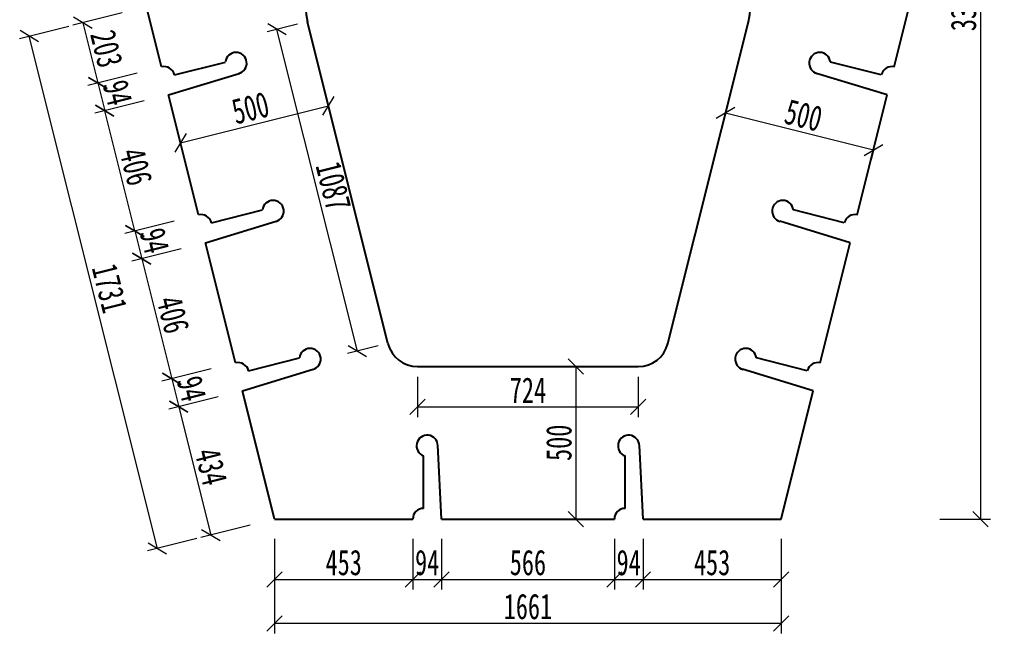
# Model space of a CAD drawing. Header units: millimetres. Extents: x -411717 to -116098, y 0 to 693159.
# Drawn here: x -170476 to -167293, y 354348 to 356361 of the extents above; entities that cross this region are included whole.
import ezdxf

# ---------------------------------------------------------------- set-up
doc = ezdxf.new("R2010")
doc.units = ezdxf.units.MM
doc.header["$LTSCALE"] = 2
doc.header["$PDMODE"] = 3
doc.header["$PDSIZE"] = -10
doc.layers.get('Defpoints').update_dxf_attribs({"color": 8, "lineweight": 9})
doc.layers.add('标注', color=4, linetype='Continuous', lineweight=13)
doc.layers.add('钢板粗线', color=1, linetype='Continuous', lineweight=25)
doc.styles.add('111', font='仿宋_GB2312.ttf', dxfattribs={"width": 0.7})
doc.dimstyles.new('200', dxfattribs={"dimscale": 0, "dimtxt": 2.5, "dimasz": 1.5, "dimexe": 1, "dimexo": 1, "dimgap": 0.4, "dimtad": 1, "dimdec": 0, "dimdsep": 46, "dimtxsty": '111', "dimblk": 'OBLIQUE', "dimcen": 0, "dimclrd": 256, "dimclre": 256, "dimclrt": 256, "dimadec": 1, "dimazin": 2, "dimtfac": 1, "dimtdec": 0, "dimtmove": 2, "dimatfit": 3, "dimfxl": 4, "dimfxlon": 1, "dimtolj": 1, "dimlwd": -1, "dimlwe": -1, "dimarcsym": 0})

# ---------------------------------------------------------------- blocks, each defined once
blk = doc.blocks.new('_Oblique')
at = {"color": 0, "linetype": 'ByBlock', "lineweight": -2}
blk.add_line((-0.5, -0.5), (0.5, 0.5), dxfattribs=at)
blk = doc.blocks.new('*D608')
at = {"layer": 'Defpoints', "color": 0, "transparency": 16777216}
for p in [(-167978.7, 358081), (-167978.7, 354723), (-167325.9, 354723)]:
    blk.add_point(p, dxfattribs=at)
at = {"layer": '标注', "transparency": 16777216}
for p, q in [((-167459.2, 358081), (-167292.5, 358081)), ((-167325.9, 358081), (-167325.9, 354723)), ((-167459.2, 354723), (-167292.5, 354723))]:
    blk.add_line(p, q, dxfattribs=at)
at = {"layer": '标注', "transparency": 16777216, "xscale": 50.00000000000004, "yscale": 50.00000000000004, "zscale": 50.00000000000004}
for p, rotation in [((-167325.9, 358081), 90), ((-167325.9, 354723), 270)]:
    blk.add_blockref('_Oblique', p, dxfattribs=dict(at, rotation=rotation))
at = {"layer": '标注', "transparency": 16777216, "insert": (-167380.9, 356402), "char_height": 83.33, "attachment_point": 5, "rotation": 90, "style": '111'}
blk.add_mtext('\\A1;3358', dxfattribs=at)
blk = doc.blocks.new('*D664')
at = {"layer": 'Defpoints', "color": 0, "transparency": 16777216}
for p in [(-168828.4, 355223), (-168828.4, 354723), (-168652.1, 354723)]:
    blk.add_point(p, dxfattribs=at)
at = {"layer": '标注', "transparency": 16777216}
for p, q in [((-168785.5, 355223), (-168618.8, 355223)), ((-168652.1, 355223), (-168652.1, 354723)), ((-168785.5, 354723), (-168618.8, 354723))]:
    blk.add_line(p, q, dxfattribs=at)
at = {"layer": '标注', "transparency": 16777216, "xscale": 49.99999999999993, "yscale": 49.99999999999993, "zscale": 49.99999999999993}
for p, rotation in [((-168652.1, 355223), 90), ((-168652.1, 354723), 270)]:
    blk.add_blockref('_Oblique', p, dxfattribs=dict(at, rotation=rotation))
at = {"layer": '标注', "transparency": 16777216, "insert": (-168707.1, 354973), "char_height": 83.33, "attachment_point": 5, "rotation": 90, "style": '111'}
blk.add_mtext('\\A1;500', dxfattribs=at)
blk = doc.blocks.new('*D665')
at = {"layer": 'Defpoints', "color": 0, "transparency": 16777216}
for p in [(-168156.5, 356073.3), (-168161.4, 356053.9), (-167671.4, 355952)]:
    blk.add_point(p, dxfattribs=at)
at = {"layer": '标注', "transparency": 16777216}
for p, q in [((-168161.4, 356053.9), (-168169.4, 356021.5)), ((-167676.3, 355932.6), (-168161.4, 356053.9)), ((-167676.3, 355932.6), (-167684.4, 355900.3))]:
    blk.add_line(p, q, dxfattribs=at)
at = {"layer": '标注', "transparency": 16777216, "xscale": 49.99999999999993, "yscale": 49.99999999999993, "zscale": 49.99999999999993}
for p, rotation in [((-168161.4, 356053.9), 165.9637565320743), ((-167676.3, 355932.6), 345.9637565320743)]:
    blk.add_blockref('_Oblique', p, dxfattribs=dict(at, rotation=rotation))
at = {"layer": '标注', "transparency": 16777216, "insert": (-167905.5, 356046.6), "char_height": 83.33, "attachment_point": 5, "rotation": 345.9638, "style": '111'}
blk.add_mtext('\\A1;500', dxfattribs=at)
blk = doc.blocks.new('*D666')
at = {"layer": 'Defpoints', "color": 0, "transparency": 16777216}
for p in [(-169462.5, 356077.8), (-169461.4, 356073.3), (-169946.4, 355952)]:
    blk.add_point(p, dxfattribs=at)
at = {"layer": '标注', "transparency": 16777216}
for p, q in [((-169462.5, 356077.8), (-169470.6, 356110.2)), ((-169947.6, 355956.6), (-169462.5, 356077.8)), ((-169947.6, 355956.6), (-169955.7, 355988.9))]:
    blk.add_line(p, q, dxfattribs=at)
at = {"layer": '标注', "transparency": 16777216, "xscale": 49.99999999999993, "yscale": 49.99999999999993, "zscale": 49.99999999999993}
for p, rotation in [((-169462.5, 356077.8), 14.03624346792648), ((-169947.6, 355956.6), 194.0362434679265)]:
    blk.add_blockref('_Oblique', p, dxfattribs=dict(at, rotation=rotation))
at = {"layer": '标注', "transparency": 16777216, "insert": (-169718.4, 356070.5), "char_height": 83.33, "attachment_point": 5, "rotation": 14.0362, "style": '111'}
blk.add_mtext('\\A1;500', dxfattribs=at)
blk = doc.blocks.new('*D676')
at = {"layer": 'Defpoints', "color": 0, "transparency": 16777216}
for p in [(-170058.9, 356402), (-170009.7, 356205), (-170218.8, 356152.8)]:
    blk.add_point(p, dxfattribs=at)
at = {"layer": '标注', "transparency": 16777216}
for p, q in [((-170138.7, 356382), (-170300.4, 356341.6)), ((-170268, 356349.7), (-170218.8, 356152.8)), ((-170089.5, 356185.1), (-170251.1, 356144.7))]:
    blk.add_line(p, q, dxfattribs=at)
at = {"layer": '标注', "transparency": 16777216, "xscale": 50.00000000000004, "yscale": 50.00000000000004, "zscale": 50.00000000000004}
for p, rotation in [((-170268, 356349.7), 104.0362434679304), ((-170218.8, 356152.8), 284.0362434679304)]:
    blk.add_blockref('_Oblique', p, dxfattribs=dict(at, rotation=rotation))
at = {"layer": '标注', "transparency": 16777216, "insert": (-170190.1, 356264.6), "char_height": 83.33, "attachment_point": 5, "rotation": 284.0362, "style": '111'}
blk.add_mtext('\\A1;203', dxfattribs=at)
blk = doc.blocks.new('*D677')
at = {"layer": 'Defpoints', "color": 0, "transparency": 16777216}
for p in [(-170009.7, 356205), (-169986.9, 356113.9), (-170196, 356061.6)]:
    blk.add_point(p, dxfattribs=at)
at = {"layer": '标注', "transparency": 16777216}
for p, q in [((-170089.5, 356185.1), (-170251.1, 356144.7)), ((-170218.8, 356152.8), (-170196, 356061.6)), ((-170066.7, 356093.9), (-170228.3, 356053.5))]:
    blk.add_line(p, q, dxfattribs=at)
at = {"layer": '标注', "transparency": 16777216, "xscale": 50.00000000000004, "yscale": 50.00000000000004, "zscale": 50.00000000000004}
for p, rotation in [((-170218.8, 356152.8), 104.0362434679265), ((-170196, 356061.6), 284.0362434679265)]:
    blk.add_blockref('_Oblique', p, dxfattribs=dict(at, rotation=rotation))
at = {"layer": '标注', "transparency": 16777216, "insert": (-170154, 356120.5), "char_height": 83.33, "attachment_point": 5, "rotation": 284.0362, "style": '111'}
blk.add_mtext('\\A1;94', dxfattribs=at)
blk = doc.blocks.new('*D678')
at = {"layer": 'Defpoints', "color": 0, "transparency": 16777216}
for p in [(-169986.9, 356113.9), (-170196, 356061.6), (-169888.4, 355720)]:
    blk.add_point(p, dxfattribs=at)
at = {"layer": '标注', "transparency": 16777216}
for p, q in [((-170066.7, 356093.9), (-170228.3, 356053.5)), ((-170097.5, 355667.7), (-170196, 356061.6)), ((-169968.2, 355700), (-170129.9, 355659.6))]:
    blk.add_line(p, q, dxfattribs=at)
at = {"layer": '标注', "transparency": 16777216, "xscale": 50.00000000000004, "yscale": 50.00000000000004, "zscale": 50.00000000000004}
for p, rotation in [((-170196, 356061.6), 104.0362434679304), ((-170097.5, 355667.7), 284.0362434679304)]:
    blk.add_blockref('_Oblique', p, dxfattribs=dict(at, rotation=rotation))
at = {"layer": '标注', "transparency": 16777216, "insert": (-170093.4, 355878), "char_height": 83.33, "attachment_point": 5, "rotation": 284.0362, "style": '111'}
blk.add_mtext('\\A1;406', dxfattribs=at)
blk = doc.blocks.new('*D679')
at = {"layer": 'Defpoints', "color": 0, "transparency": 16777216}
for p in [(-169888.4, 355720), (-169865.6, 355628.8), (-170074.7, 355576.5)]:
    blk.add_point(p, dxfattribs=at)
at = {"layer": '标注', "transparency": 16777216}
for p, q in [((-169968.2, 355700), (-170129.9, 355659.6)), ((-170097.5, 355667.7), (-170074.7, 355576.5)), ((-169945.4, 355608.8), (-170107.1, 355568.4))]:
    blk.add_line(p, q, dxfattribs=at)
at = {"layer": '标注', "transparency": 16777216, "xscale": 50.00000000000004, "yscale": 50.00000000000004, "zscale": 50.00000000000004}
for p, rotation in [((-170097.5, 355667.7), 104.0362434679265), ((-170074.7, 355576.5), 284.0362434679265)]:
    blk.add_blockref('_Oblique', p, dxfattribs=dict(at, rotation=rotation))
at = {"layer": '标注', "transparency": 16777216, "insert": (-170032.8, 355635.4), "char_height": 83.33, "attachment_point": 5, "rotation": 284.0362, "style": '111'}
blk.add_mtext('\\A1;94', dxfattribs=at)
blk = doc.blocks.new('*D680')
at = {"layer": 'Defpoints', "color": 0, "transparency": 16777216}
for p in [(-169865.6, 355628.8), (-169767.2, 355234.9), (-169976.3, 355182.6)]:
    blk.add_point(p, dxfattribs=at)
at = {"layer": '标注', "transparency": 16777216}
for p, q in [((-169945.4, 355608.8), (-170107.1, 355568.4)), ((-170074.7, 355576.5), (-169976.3, 355182.6)), ((-169846.9, 355215), (-170008.6, 355174.5))]:
    blk.add_line(p, q, dxfattribs=at)
at = {"layer": '标注', "transparency": 16777216, "xscale": 50.00000000000004, "yscale": 50.00000000000004, "zscale": 50.00000000000004}
for p, rotation in [((-170074.7, 355576.5), 104.0362434679245), ((-169976.3, 355182.6), 284.0362434679245)]:
    blk.add_blockref('_Oblique', p, dxfattribs=dict(at, rotation=rotation))
at = {"layer": '标注', "transparency": 16777216, "insert": (-169972.1, 355392.9), "char_height": 83.33, "attachment_point": 5, "rotation": 284.0362, "style": '111'}
blk.add_mtext('\\A1;406', dxfattribs=at)
blk = doc.blocks.new('*D681')
at = {"layer": 'Defpoints', "color": 0, "transparency": 16777216}
for p in [(-169767.2, 355234.9), (-169744.4, 355143.7), (-169953.5, 355091.4)]:
    blk.add_point(p, dxfattribs=at)
at = {"layer": '标注', "transparency": 16777216}
for p, q in [((-169846.9, 355215), (-170008.6, 355174.5)), ((-169976.3, 355182.6), (-169953.5, 355091.4)), ((-169824.1, 355123.8), (-169985.8, 355083.3))]:
    blk.add_line(p, q, dxfattribs=at)
at = {"layer": '标注', "transparency": 16777216, "xscale": 50.00000000000004, "yscale": 50.00000000000004, "zscale": 50.00000000000004}
for p, rotation in [((-169976.3, 355182.6), 104.0362434679007), ((-169953.5, 355091.4), 284.0362434679007)]:
    blk.add_blockref('_Oblique', p, dxfattribs=dict(at, rotation=rotation))
at = {"layer": '标注', "transparency": 16777216, "insert": (-169911.5, 355150.4), "char_height": 83.33, "attachment_point": 5, "rotation": 284.0362, "style": '111'}
blk.add_mtext('\\A1;94', dxfattribs=at)
blk = doc.blocks.new('*D682')
at = {"layer": 'Defpoints', "color": 0, "transparency": 16777216}
for p in [(-169744.4, 355143.7), (-169639.2, 354723), (-169848.3, 354670.7)]:
    blk.add_point(p, dxfattribs=at)
at = {"layer": '标注', "transparency": 16777216}
for p, q in [((-169824.1, 355123.8), (-169985.8, 355083.3)), ((-169953.5, 355091.4), (-169848.3, 354670.7)), ((-169718.9, 354703), (-169880.6, 354662.6))]:
    blk.add_line(p, q, dxfattribs=at)
at = {"layer": '标注', "transparency": 16777216, "xscale": 50.00000000000004, "yscale": 50.00000000000004, "zscale": 50.00000000000004}
for p, rotation in [((-169953.5, 355091.4), 104.0362434679284), ((-169848.3, 354670.7), 284.0362434679284)]:
    blk.add_blockref('_Oblique', p, dxfattribs=dict(at, rotation=rotation))
at = {"layer": '标注', "transparency": 16777216, "insert": (-169847.5, 354894.4), "char_height": 83.33, "attachment_point": 5, "rotation": 284.0362, "style": '111'}
blk.add_mtext('\\A1;434', dxfattribs=at)
blk = doc.blocks.new('*D683')
at = {"layer": 'Defpoints', "color": 0, "transparency": 16777216}
for p in [(-170058.9, 356402), (-170443.3, 356305.9), (-169639.2, 354723)]:
    blk.add_point(p, dxfattribs=at)
at = {"layer": '标注', "transparency": 16777216}
for p, q in [((-170313.9, 356338.2), (-170475.6, 356297.8)), ((-170023.5, 354626.9), (-170443.3, 356305.9)), ((-169894.2, 354659.2), (-170055.9, 354618.8))]:
    blk.add_line(p, q, dxfattribs=at)
at = {"layer": '标注', "transparency": 16777216, "xscale": 50.00000000000004, "yscale": 50.00000000000004, "zscale": 50.00000000000004}
for p, rotation in [((-170443.3, 356305.9), 104.0362434679265), ((-170023.5, 354626.9), 284.0362434679265)]:
    blk.add_blockref('_Oblique', p, dxfattribs=dict(at, rotation=rotation))
at = {"layer": '标注', "transparency": 16777216, "insert": (-170180, 355479.7), "char_height": 83.33, "attachment_point": 5, "rotation": 284.0362, "style": '111'}
blk.add_mtext('\\A1;1731', dxfattribs=at)
blk = doc.blocks.new('*D685')
at = {"layer": 'Defpoints', "color": 0, "transparency": 16777216}
for p in [(-169639.2, 354723), (-169186.2, 354723), (-169186.2, 354525)]:
    blk.add_point(p, dxfattribs=at)
at = {"layer": '标注', "transparency": 16777216}
for p, q in [((-169639.2, 354658.3), (-169639.2, 354491.6)), ((-169186.2, 354658.3), (-169186.2, 354491.6)), ((-169639.2, 354525), (-169186.2, 354525))]:
    blk.add_line(p, q, dxfattribs=at)
at = {"layer": '标注', "transparency": 16777216, "xscale": 50.00000000000004, "yscale": 50.00000000000004, "zscale": 50.00000000000004, "rotation": 180}
blk.add_blockref('_Oblique', (-169639.2, 354525), dxfattribs=at)
at = {"layer": '标注', "transparency": 16777216, "xscale": 50.00000000000004, "yscale": 50.00000000000004, "zscale": 50.00000000000004}
blk.add_blockref('_Oblique', (-169186.2, 354525), dxfattribs=at)
at = {"layer": '标注', "transparency": 16777216, "insert": (-169412.7, 354580), "char_height": 83.33, "attachment_point": 5, "style": '111'}
blk.add_mtext('\\A1;453', dxfattribs=at)
blk = doc.blocks.new('*D686')
at = {"layer": 'Defpoints', "color": 0, "transparency": 16777216}
for p in [(-169186.2, 354723), (-169092.2, 354723), (-169092.2, 354525)]:
    blk.add_point(p, dxfattribs=at)
at = {"layer": '标注', "transparency": 16777216}
for p, q in [((-169186.2, 354658.3), (-169186.2, 354491.6)), ((-169092.2, 354658.3), (-169092.2, 354491.6)), ((-169186.2, 354525), (-169092.2, 354525))]:
    blk.add_line(p, q, dxfattribs=at)
at = {"layer": '标注', "transparency": 16777216, "xscale": 50.00000000000004, "yscale": 50.00000000000004, "zscale": 50.00000000000004, "rotation": 180}
blk.add_blockref('_Oblique', (-169186.2, 354525), dxfattribs=at)
at = {"layer": '标注', "transparency": 16777216, "xscale": 50.00000000000004, "yscale": 50.00000000000004, "zscale": 50.00000000000004}
blk.add_blockref('_Oblique', (-169092.2, 354525), dxfattribs=at)
at = {"layer": '标注', "transparency": 16777216, "insert": (-169139.2, 354580), "char_height": 83.33, "attachment_point": 5, "style": '111'}
blk.add_mtext('\\A1;94', dxfattribs=at)
blk = doc.blocks.new('*D687')
at = {"layer": 'Defpoints', "color": 0, "transparency": 16777216}
for p in [(-169092.2, 354723), (-168525.7, 354723), (-168525.7, 354525)]:
    blk.add_point(p, dxfattribs=at)
at = {"layer": '标注', "transparency": 16777216}
for p, q in [((-169092.2, 354658.3), (-169092.2, 354491.6)), ((-168525.7, 354658.3), (-168525.7, 354491.6)), ((-169092.2, 354525), (-168525.7, 354525))]:
    blk.add_line(p, q, dxfattribs=at)
at = {"layer": '标注', "transparency": 16777216, "xscale": 50.00000000000004, "yscale": 50.00000000000004, "zscale": 50.00000000000004, "rotation": 180}
blk.add_blockref('_Oblique', (-169092.2, 354525), dxfattribs=at)
at = {"layer": '标注', "transparency": 16777216, "xscale": 50.00000000000004, "yscale": 50.00000000000004, "zscale": 50.00000000000004}
blk.add_blockref('_Oblique', (-168525.7, 354525), dxfattribs=at)
at = {"layer": '标注', "transparency": 16777216, "insert": (-168808.9, 354580), "char_height": 83.33, "attachment_point": 5, "style": '111'}
blk.add_mtext('\\A1;566', dxfattribs=at)
blk = doc.blocks.new('*D688')
at = {"layer": 'Defpoints', "color": 0, "transparency": 16777216}
for p in [(-168525.7, 354723), (-168431.7, 354723), (-168431.7, 354525)]:
    blk.add_point(p, dxfattribs=at)
at = {"layer": '标注', "transparency": 16777216}
for p, q in [((-168525.7, 354658.3), (-168525.7, 354491.6)), ((-168431.7, 354658.3), (-168431.7, 354491.6)), ((-168525.7, 354525), (-168431.7, 354525))]:
    blk.add_line(p, q, dxfattribs=at)
at = {"layer": '标注', "transparency": 16777216, "xscale": 50.00000000000004, "yscale": 50.00000000000004, "zscale": 50.00000000000004, "rotation": 180}
blk.add_blockref('_Oblique', (-168525.7, 354525), dxfattribs=at)
at = {"layer": '标注', "transparency": 16777216, "xscale": 50.00000000000004, "yscale": 50.00000000000004, "zscale": 50.00000000000004}
blk.add_blockref('_Oblique', (-168431.7, 354525), dxfattribs=at)
at = {"layer": '标注', "transparency": 16777216, "insert": (-168478.7, 354580), "char_height": 83.33, "attachment_point": 5, "style": '111'}
blk.add_mtext('\\A1;94', dxfattribs=at)
blk = doc.blocks.new('*D689')
at = {"layer": 'Defpoints', "color": 0, "transparency": 16777216}
for p in [(-168431.7, 354723), (-167978.7, 354723), (-167978.7, 354525)]:
    blk.add_point(p, dxfattribs=at)
at = {"layer": '标注', "transparency": 16777216}
for p, q in [((-168431.7, 354658.3), (-168431.7, 354491.6)), ((-167978.7, 354658.3), (-167978.7, 354491.6)), ((-168431.7, 354525), (-167978.7, 354525))]:
    blk.add_line(p, q, dxfattribs=at)
at = {"layer": '标注', "transparency": 16777216, "xscale": 50.00000000000004, "yscale": 50.00000000000004, "zscale": 50.00000000000004, "rotation": 180}
blk.add_blockref('_Oblique', (-168431.7, 354525), dxfattribs=at)
at = {"layer": '标注', "transparency": 16777216, "xscale": 50.00000000000004, "yscale": 50.00000000000004, "zscale": 50.00000000000004}
blk.add_blockref('_Oblique', (-167978.7, 354525), dxfattribs=at)
at = {"layer": '标注', "transparency": 16777216, "insert": (-168205.2, 354580), "char_height": 83.33, "attachment_point": 5, "style": '111'}
blk.add_mtext('\\A1;453', dxfattribs=at)
blk = doc.blocks.new('*D690')
at = {"layer": 'Defpoints', "color": 0, "transparency": 16777216}
for p in [(-169639.2, 354723), (-167978.7, 354723), (-169639.2, 354380.9)]:
    blk.add_point(p, dxfattribs=at)
at = {"layer": '标注', "transparency": 16777216}
for p, q in [((-169639.2, 354514.2), (-169639.2, 354347.5)), ((-167978.7, 354514.2), (-167978.7, 354347.5)), ((-167978.7, 354380.9), (-169639.2, 354380.9))]:
    blk.add_line(p, q, dxfattribs=at)
at = {"layer": '标注', "transparency": 16777216, "xscale": 50.00000000000004, "yscale": 50.00000000000004, "zscale": 50.00000000000004, "rotation": 180}
blk.add_blockref('_Oblique', (-169639.2, 354380.9), dxfattribs=at)
at = {"layer": '标注', "transparency": 16777216, "xscale": 50.00000000000004, "yscale": 50.00000000000004, "zscale": 50.00000000000004}
blk.add_blockref('_Oblique', (-167978.7, 354380.9), dxfattribs=at)
at = {"layer": '标注', "transparency": 16777216, "insert": (-168808.9, 354435.9), "char_height": 83.33, "attachment_point": 5, "style": '111'}
blk.add_mtext('\\A1;1661', dxfattribs=at)
blk = doc.blocks.new('*D708')
at = {"layer": 'Defpoints', "color": 0, "transparency": 16777216}
for p in [(-169170.7, 355223), (-168447.2, 355223), (-168447.2, 355090.6)]:
    blk.add_point(p, dxfattribs=at)
at = {"layer": '标注', "transparency": 16777216}
for p, q in [((-169170.7, 355189.7), (-169170.7, 355057.3)), ((-168447.2, 355189.7), (-168447.2, 355057.3)), ((-169170.7, 355090.6), (-168447.2, 355090.6))]:
    blk.add_line(p, q, dxfattribs=at)
at = {"layer": '标注', "transparency": 16777216, "xscale": 49.99999999999996, "yscale": 49.99999999999996, "zscale": 49.99999999999996, "rotation": 180}
blk.add_blockref('_Oblique', (-169170.7, 355090.6), dxfattribs=at)
at = {"layer": '标注', "transparency": 16777216, "xscale": 49.99999999999996, "yscale": 49.99999999999996, "zscale": 49.99999999999996}
blk.add_blockref('_Oblique', (-168447.2, 355090.6), dxfattribs=at)
at = {"layer": '标注', "transparency": 16777216, "insert": (-168808.9, 355145.6), "char_height": 83.33, "attachment_point": 5, "style": '111'}
blk.add_mtext('\\A1;724', dxfattribs=at)
blk = doc.blocks.new('*D709')
at = {"layer": 'Defpoints', "color": 0, "transparency": 16777216}
for p in [(-169531.4, 356353.5), (-169631.5, 356328.4), (-169267.7, 355298.7)]:
    blk.add_point(p, dxfattribs=at)
at = {"layer": '标注', "transparency": 16777216}
for p, q in [((-169563.8, 356345.4), (-169663.9, 356320.4)), ((-169367.9, 355273.7), (-169631.5, 356328.4)), ((-169300.1, 355290.6), (-169400.2, 355265.6))]:
    blk.add_line(p, q, dxfattribs=at)
at = {"layer": '标注', "transparency": 16777216, "xscale": 49.99999999999996, "yscale": 49.99999999999996, "zscale": 49.99999999999996}
for p, rotation in [((-169631.5, 356328.4), 104.0362434679272), ((-169367.9, 355273.7), 284.0362434679272)]:
    blk.add_blockref('_Oblique', p, dxfattribs=dict(at, rotation=rotation))
at = {"layer": '标注', "transparency": 16777216, "insert": (-169446.3, 355814.4), "char_height": 83.33, "attachment_point": 5, "rotation": 284.0362, "style": '111'}
blk.add_mtext('\\A1;1087', dxfattribs=at)

msp = doc.modelspace()

# ---------------------------------------------------------------- linework, layer by layer
at = {"layer": '钢板粗线'}
for p, q in [((-170009.7, 356205), (-170058.9, 356402)), ((-167608.2, 356205), (-167558.9, 356402)), ((-169267.7, 355298.7), (-169531.4, 356353.5)), ((-168350.1, 355298.7), (-168086.5, 356353.5)), ((-169967.3, 356179.6), (-169800.3, 356221.3)), ((-167650.6, 356179.6), (-167817.6, 356221.3)), ((-169986.9, 356113.9), (-169755.3, 356184.2)), ((-167631, 356113.9), (-167862.6, 356184.2)), ((-169888.4, 355720), (-169986.9, 356113.9)), ((-167729.4, 355720), (-167631, 356113.9)), ((-169846, 355694.5), (-169679, 355736.3)), ((-167771.9, 355694.5), (-167938.9, 355736.3)), ((-169865.6, 355628.8), (-169634, 355699.1)), ((-167752.2, 355628.8), (-167983.8, 355699.1)), ((-169767.2, 355234.9), (-169865.6, 355628.8)), ((-167850.7, 355234.9), (-167752.2, 355628.8)), ((-169724.7, 355209.4), (-169557.7, 355251.2)), ((-167893.2, 355209.4), (-168060.1, 355251.2)), ((-169744.4, 355143.7), (-169512.8, 355214)), ((-169170.7, 355223), (-168447.2, 355223)), ((-167873.5, 355143.7), (-168105.1, 355214)), ((-169639.2, 354723), (-169744.4, 355143.7)), ((-167978.7, 354723), (-167873.5, 355143.7)), ((-169092.2, 354723), (-169104.2, 354964.7)), ((-168431.7, 354723), (-168443.7, 354964.7)), ((-169151.2, 354758), (-169151.2, 354930.1)), ((-168490.7, 354758), (-168490.7, 354930.1)), ((-169639.2, 354723), (-169186.2, 354723)), ((-169092.2, 354723), (-168525.7, 354723)), ((-168431.7, 354723), (-167978.7, 354723))]:
    msp.add_line(p, q, dxfattribs=at)
for centre, radius, start, end in [((-169337.4, 356402), 200, 165.9638, 194.0362), ((-168280.5, 356402), 200, 345.9638, 14.0362), ((-169765.5, 356217.7), 35, 284.0362, 173.9852), ((-167852.4, 356217.7), 35, 6.0148, 255.9638), ((-170001.2, 356171.1), 35, 14.0362, 104.0362), ((-167616.7, 356171.1), 35, 75.9638, 165.9638), ((-169644.2, 355732.6), 35, 284.0362, 173.9852), ((-167973.7, 355732.6), 35, 6.0148, 255.9638), ((-169879.9, 355686), 35, 14.0362, 104.0362), ((-167737.9, 355686), 35, 75.9638, 165.9638), ((-169170.7, 355323), 100, 194.0362, 270), ((-168447.2, 355323), 100, 270, 345.9638), ((-169522.9, 355247.5), 35, 284.0362, 173.9852), ((-168094.9, 355247.5), 35, 6.0148, 255.9638), ((-169758.7, 355200.9), 35, 14.0362, 104.0362), ((-167859.2, 355200.9), 35, 75.9638, 165.9638), ((-169139.2, 354963), 35, 0, 249.949), ((-168478.7, 354963), 35, 0, 249.949), ((-169151.2, 354723), 35, 90, 180), ((-168490.7, 354723), 35, 90, 180)]:
    msp.add_arc(centre, radius, start, end, dxfattribs=at)

# ---------------------------------------------------------------- dimensions: what is measured, and where the dimension line sits
at = {"layer": '标注'}
for base, p1, p2, picture, middle in [((-167325.9, 354723), (-167978.7, 358081), (-167978.7, 354723), '*D608', (-167380.9, 356402)), ((-168652.1, 354723), (-168828.4, 355223), (-168828.4, 354723), '*D664', (-168707.1, 354973))]:
    dim = msp.add_linear_dim(base=base, p1=p1, p2=p2, angle=90, dimstyle='200', override={"dimscale": 33.333333, "dimadec": 3, "dimarcsym": 1}, dxfattribs=at)
    dim.commit()
    dim.dimension.update_dxf_attribs({"geometry": picture, "text_midpoint": middle})
for p1, p2, distance, picture, middle in [((-169639.2, 354723), (-170058.9, 356402), 396.2, '*D683', (-170180, 355479.7)), ((-170058.9, 356402), (-170009.7, 356205), -215.5, '*D676', (-170190.1, 356264.6)), ((-169267.7, 355298.7), (-169531.4, 356353.5), 103.2, '*D709', (-169446.3, 355814.4)), ((-170009.7, 356205), (-169986.9, 356113.9), -215.5, '*D677', (-170154, 356120.5)), ((-169946.4, 355952), (-169461.4, 356073.3), 4.7, '*D666', (-169718.4, 356070.5)), ((-169888.4, 355720), (-169986.9, 356113.9), 215.5, '*D678', (-170093.4, 355878)), ((-167671.4, 355952), (-168156.5, 356073.3), 20, '*D665', (-167905.5, 356046.6)), ((-169888.4, 355720), (-169865.6, 355628.8), -215.5, '*D679', (-170032.8, 355635.4)), ((-169865.6, 355628.8), (-169767.2, 355234.9), -215.5, '*D680', (-169972.1, 355392.9)), ((-169767.2, 355234.9), (-169744.4, 355143.7), -215.5, '*D681', (-169911.5, 355150.4)), ((-169170.7203, 355222.9853), (-168447.152, 355222.9853), -132.3926, '*D708', (-168808.9362, 355145.5927)), ((-169744.4, 355143.7), (-169639.2, 354723), -215.5, '*D682', (-169847.5, 354894.4)), ((-169639.2, 354723), (-169186.2, 354723), -198, '*D685', (-169412.7, 354580)), ((-167978.6861588, 354722.9853116), (-169639.1861588, 354722.9853116), 342.1118676, '*D690', (-168808.9361588, 354435.873444)), ((-169186.2, 354723), (-169092.2, 354723), -198, '*D686', (-169139.2, 354580)), ((-169092.1861587, 354722.9853116), (-168525.6861587, 354722.9853116), -198.0118759, '*D687', (-168808.9361587, 354579.9734357)), ((-168525.7, 354723), (-168431.7, 354723), -198, '*D688', (-168478.7, 354580)), ((-168431.7, 354723), (-167978.7, 354723), -198, '*D689', (-168205.2, 354580))]:
    dim = msp.add_aligned_dim(p1=p1, p2=p2, distance=distance, dimstyle='200', override={"dimscale": 33.333333, "dimadec": 3, "dimarcsym": 1}, dxfattribs=at)
    dim.commit()
    dim.dimension.update_dxf_attribs({"geometry": picture, "text_midpoint": middle})

doc.saveas('drawing.dxf')
